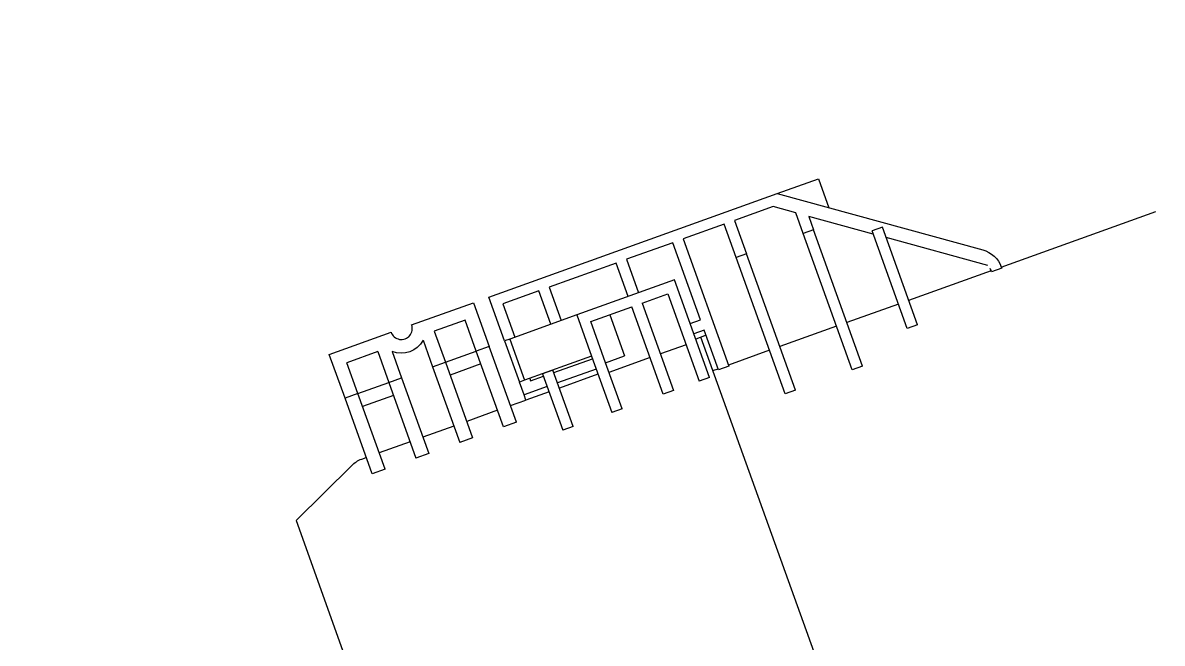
# Model space of a CAD drawing. Header units: millimetres. Extents: x 646993 to 648849, y 9708034 to 9709424.
# Drawn here: x 648235.9569 to 648236.1652, y 9709069.8831 to 9709069.9966 of the extents above; entities that cross this region are included whole.
import ezdxf

# ---------------------------------------------------------------- set-up
doc = ezdxf.new("R2010")
doc.units = ezdxf.units.MM
doc.header["$LTSCALE"] = 5
doc.header["$XCLIPFRAME"] = 2
doc.layers.add('MD_Visible', color=7, linetype='Continuous', lineweight=25)
picture_1 = doc.add_image_def('image1.jpg', size_in_pixel=(1920, 925))
picture_2 = doc.add_image_def('image2.ecw', size_in_pixel=(12715, 11262))

# ---------------------------------------------------------------- blocks, each defined once
blk = doc.blocks.new('RB')
blk.add_line((3.091569999469357e-05, -0.958494819357071), (0.1149690843000144, -0.958494819357071))
at = {"layer": 'MD_Visible'}
for p, q in [((0, -0.8214999999999861), (0, -0.7914999999996724)), ((0, -0.8214999999999861), (0.0002178038130296045, -0.8214999999999861)), ((0.0002178038130296045, -0.8214999999999861), (0.0002178038130296045, -0.8234999999999957)), ((-0.02650000000005548, -0.855499999999978), (-0.004090319460715364, -0.8236243632514686)), ((-0.00109141891755371, -0.8237055761333352), (-0.0121954478643147, -0.8395000000000152)), ((0.0002178038130296045, -0.8234999999999957), (0, -0.8234999999999957)), ((8.696309805600322e-06, -0.8234999999999957), (8.696309805600322e-06, -0.8395000000000152)), ((-0.01421271658296064, -0.8395000000000152), (-0.01421271658296064, -0.8415000000000248)), ((0.004780506272027196, -0.8395000000000152), (-0.01421271658296064, -0.8395000000000152)), ((0.004780506272027196, -0.8395000000000152), (0.004780506272027196, -0.8415000000000248)), ((-0.01360151737856086, -0.8415000000000248), (-0.02063186494967795, -0.8515000000000157)), ((0.004780506272027196, -0.8415000000000248), (-0.01421271658296064, -0.8415000000000248)), ((8.696309805600322e-06, -0.8415000000000248), (8.696309805600322e-06, -0.8515000000000157)), ((-0.02650000000005548, -0.8474999999999966), (-0.02087572194318454, -0.8474999999999966)), ((-0.02650000000005548, -0.855499999999978), (-0.02650000000005548, -0.8474999999999966)), ((-0.02063186494967795, -0.8515000000000157), (-0.0180000000000291, -0.8515000000000157)), ((0.008446457824106801, -0.8515000000000157), (-0.0180000000000291, -0.8515000000000157)), ((-0.0180000000000291, -0.8515000000000157), (-0.0180000000000291, -0.8535000000000252)), ((0.008446457824106801, -0.8515000000000157), (0.008446457824106801, -0.8535000000000252)), ((-0.0220379344639241, -0.8535000000000252), (-0.02449999999998909, -0.8570020537906373)), ((-0.0180000000000291, -0.8535000000000252), (-0.0220379344639241, -0.8535000000000252)), ((0.008446457824106801, -0.8535000000000252), (-0.0180000000000291, -0.8535000000000252)), ((8.696309805600322e-06, -0.8535000000000252), (8.696309805600322e-06, -0.8644999999999925)), ((-0.02650000000005548, -0.911500000000018), (-0.02650000000005548, -0.855499999999978)), ((-0.02449999999998909, -0.8570020537906373), (-0.02449999999998909, -0.8644999999999925)), ((-0.02449999999998909, -0.8644999999999925), (-0.0180000000000291, -0.8644999999999925)), ((0.008446457824106801, -0.8644999999999925), (-0.0180000000000291, -0.8644999999999925)), ((-0.0180000000000291, -0.8644999999999925), (-0.0180000000000291, -0.866500000000002)), ((0.008446457824106801, -0.8644999999999925), (0.008446457824106801, -0.866500000000002)), ((-0.0180000000000291, -0.866500000000002), (-0.02449999999998909, -0.866500000000002)), ((-0.02449999999998909, -0.866500000000002), (-0.02449999999998909, -0.8744999999999834)), ((0.008446457824106801, -0.866500000000002), (-0.0180000000000291, -0.866500000000002)), ((8.696309805600322e-06, -0.866500000000002), (8.696309805600322e-06, -0.8744999999999834)), ((-0.02449999999998909, -0.8744999999999834), (0.0002178038130296045, -0.8744999999999834)), ((0.0002178038130296045, -0.8744999999999834), (0.0002178038130296045, -0.876499999999993)), ((-0.009500000000002728, -0.876499999999993), (-0.02449999999998909, -0.876499999999993)), ((-0.02449999999998909, -0.876499999999993), (-0.02449999999998909, -0.8855000000000075)), ((-0.009500000000002728, -0.8785000000000025), (-0.009500000000002728, -0.876499999999993)), ((0.0002178038130296045, -0.876499999999993), (-0.007500000000050022, -0.876499999999993)), ((-0.007500000000050022, -0.876499999999993), (-0.007500000000050022, -0.8785000000000025)), ((-0.006500000000073669, -0.876499999999993), (-0.006500000000073669, -0.8785000000000025)), ((0, -0.8775000000000261), (0, -0.876499999999993)), ((-0.0180000000000291, -0.8785000000000025), (-0.0180000000000291, -0.897500000000008)), ((0.0009668238996027867, -0.8785000000000025), (-0.0180000000000291, -0.8785000000000025)), ((0.1214999999999691, -0.8775000000000261), (-0.006499999999959982, -0.8775000000000261)), ((0.0009668238996027867, -0.8785000000000025), (0.0009668238996027867, -0.880500000000012)), ((-0.01599999999996271, -0.880500000000012), (0.0009668238996027867, -0.880500000000012)), ((-0.01599999999996271, -0.8855000000000075), (-0.01599999999996271, -0.880500000000012)), ((-0.006116035714285317, -0.880500000000012), (-0.006116035714285317, -0.8855000000000075)), ((-0.02449999999998909, -0.8855000000000075), (-0.0180000000000291, -0.8855000000000075)), ((-0.01599999999996271, -0.8855000000000075), (0.0009668238996027867, -0.8855000000000075)), ((0.0009668238996027867, -0.8855000000000075), (0.0009668238996027867, -0.887500000000017)), ((-0.0180000000000291, -0.887500000000017), (-0.02449999999998909, -0.887500000000017)), ((-0.02449999999998909, -0.887500000000017), (-0.02449999999998909, -0.9004999999999939)), ((0.0009668238996027867, -0.887500000000017), (-0.01599999999996271, -0.887500000000017)), ((-0.01599999999996271, -0.8954745617757851), (-0.01599999999996271, -0.887500000000017)), ((-0.006116035714285317, -0.887500000000017), (-0.006116035714285317, -0.8954999999999984)), ((-0.01599999999996271, -0.8917945617758107), (-0.007999999999924512, -0.8917945617758107)), ((-0.007999999999924512, -0.8954745617757851), (-0.007999999999924512, -0.8917945617758107)), ((-0.007999999999924512, -0.8954745617757851), (-0.01599999999996271, -0.8954745617757851)), ((-0.007999999999924512, -0.8954999999999984), (-0.007999999999924512, -0.8954745617757851)), ((0.0009668238996027867, -0.8954999999999984), (-0.007999999999924512, -0.8954999999999984)), ((0.0009668238996027867, -0.8954999999999984), (0.0009668238996027867, -0.897500000000008)), ((-0.0180000000000291, -0.897500000000008), (-0.009999999999990905, -0.897500000000008)), ((-0.0180000000000291, -0.897500000000008), (-0.009999999999990905, -0.897500000000008)), ((-0.0180000000000291, -0.897500000000008), (-0.0180000000000291, -0.9104999999999848)), ((-0.009999999999990905, -0.897500000000008), (0.0009668238996027867, -0.897500000000008)), ((-0.009999999999990905, -0.897500000000008), (-0.009999999999990905, -0.9104999999999848)), ((-0.009500000000002728, -0.9050000000000011), (-0.009500000000002728, -0.897500000000008)), ((-0.007500000000050022, -0.897500000000008), (-0.007500000000050022, -0.9050000000000011)), ((-0.006500000000073669, -0.897500000000008), (-0.006500000000073669, -0.9050000000000011)), ((-0.02449999999998909, -0.9004999999999939), (-0.0180000000000291, -0.9004999999999939)), ((-0.0180000000000291, -0.9025000000000034), (-0.02449999999998909, -0.9025000000000034)), ((-0.02449999999998909, -0.9025000000000034), (-0.02449999999998909, -0.9095000000000084)), ((-0.009999999999990905, -0.9050000000000011), (-0.009999999999990905, -0.9070000000000107)), ((0.0009668238996027867, -0.9050000000000011), (-0.009999999999990905, -0.9050000000000011)), ((0.0009668238996027867, -0.9050000000000011), (0.0009668238996027867, -0.9070000000000107)), ((-0.009999999999990905, -0.9070000000000107), (0.0009668238996027867, -0.9070000000000107)), ((-0.009500000000002728, -0.9095000000000084), (-0.009500000000002728, -0.9070000000000107)), ((-0.007500000000050022, -0.9070000000000107), (-0.007500000000050022, -0.911500000000018)), ((-0.006500000000073669, -0.9070000000000107), (-0.006500000000073669, -0.911500000000018)), ((-0.02449999999998909, -0.9095000000000084), (-0.0180000000000291, -0.9095000000000084)), ((-0.009999999999990905, -0.9095000000000084), (-0.009500000000002728, -0.9095000000000084)), ((-0.0180000000000291, -0.911500000000018), (-0.02650000000005548, -0.911500000000018)), ((-0.0180000000000291, -0.9104999999999848), (-0.009999999999990905, -0.9104999999999848)), ((-0.0180000000000291, -0.9104999999999848), (-0.0180000000000291, -0.911500000000018)), ((-0.0180000000000291, -0.911500000000018), (-0.009999999999990905, -0.911500000000018)), ((-0.009999999999990905, -0.9104999999999848), (-0.009999999999990905, -0.911500000000018)), ((-0.007500000000050022, -0.911500000000018), (-0.009999999999990905, -0.911500000000018)), ((-0.006500000000073669, -0.911500000000018), (-0.007500000000050022, -0.911500000000018)), ((-0.006499999999959982, -0.9145000000000039), (-0.006499999999959982, -0.911500000000018)), ((-0.02650000000005548, -0.9265000000000043), (-0.02650000000005548, -0.9145000000000039)), ((-0.02650000000005548, -0.9145000000000039), (-0.0180000000000291, -0.9145000000000039)), ((-0.0180000000000291, -0.9145000000000039), (-0.0180000000000291, -0.9170000000000016)), ((-0.00329473661429347, -0.9145000000000039), (-0.0180000000000291, -0.9145000000000039)), ((-0.00329473661429347, -0.9145000000000039), (-0.00329473661429347, -0.9170000000000016)), ((-0.0180000000000291, -0.9170000000000016), (-0.02400000000000091, -0.9170000000000016)), ((-0.02400000000000091, -0.9170000000000016), (-0.02400000000000091, -0.9230000000000302)), ((-0.0180000000000291, -0.9230000000000302), (-0.0180000000000291, -0.9170000000000016)), ((-0.00329473661429347, -0.9170000000000016), (-0.0180000000000291, -0.9170000000000016)), ((-0.01550000000008822, -0.9170000000000016), (-0.01550000000008822, -0.9230000000000302)), ((-0.006487791804374865, -0.9170000000000016), (-0.006487791804374865, -0.9230000000000302)), ((-0.02400000000000091, -0.9230000000000302), (-0.0180000000000291, -0.9230000000000302)), ((-0.0180000000000291, -0.925500000000028), (-0.0180000000000291, -0.9230000000000302)), ((-0.0180000000000291, -0.9230000000000302), (-0.00329473661429347, -0.9230000000000302)), ((-0.00329473661429347, -0.9230000000000302), (-0.00329473661429347, -0.925500000000028)), ((-0.0231458980338175, -0.925500000000028), (-0.0180000000000291, -0.925500000000028)), ((-0.0180000000000291, -0.925500000000028), (-0.00329473661429347, -0.925500000000028)), ((-0.006487791804374865, -0.925500000000028), (-0.006487791804374865, -0.9314999999999998)), ((-0.02650000000005548, -0.9425000000000239), (-0.02650000000005548, -0.9305000000000234)), ((-0.0231458980338175, -0.9314999999999998), (-0.0180000000000291, -0.9314999999999998)), ((-0.0180000000000291, -0.9339999999999975), (-0.0180000000000291, -0.9314999999999998)), ((-0.0180000000000291, -0.9314999999999998), (-0.00329473661429347, -0.9314999999999998)), ((-0.00329473661429347, -0.9314999999999998), (-0.00329473661429347, -0.9339999999999975)), ((-0.02400000000000091, -0.9339999999999975), (-0.02400000000000091, -0.9400000000000261)), ((-0.02400000000000091, -0.9339999999999975), (-0.0180000000000291, -0.9339999999999975)), ((-0.0180000000000291, -0.9400000000000261), (-0.0180000000000291, -0.9339999999999975)), ((-0.0180000000000291, -0.9339999999999975), (-0.00329473661429347, -0.9339999999999975)), ((-0.01550000000008822, -0.9339999999999975), (-0.01550000000008822, -0.9400000000000261)), ((-0.006487791804374865, -0.9339999999999975), (-0.006487791804374865, -0.9400000000000261)), ((-0.0180000000000291, -0.9400000000000261), (-0.02400000000000091, -0.9400000000000261)), ((-0.0180000000000291, -0.9400000000000261), (-0.0180000000000291, -0.9425000000000239)), ((-0.00329473661429347, -0.9400000000000261), (-0.0180000000000291, -0.9400000000000261)), ((-0.00329473661429347, -0.9400000000000261), (-0.00329473661429347, -0.9425000000000239)), ((-0.0180000000000291, -0.9425000000000239), (-0.02650000000005548, -0.9425000000000239)), ((-0.00329473661429347, -0.9425000000000239), (-0.0180000000000291, -0.9425000000000239)), ((-0.006499999999959982, -0.9433907533162085), (-0.006499999999959982, -0.9425000000000239)), ((3.091569999469357e-05, -0.958494819357071), (-0.006030915699966499, -0.9455051806428685))]:
    blk.add_line(p, q, dxfattribs=at)
at = {"layer": 'MD_Visible', "extrusion": (0, 0, -1)}
for centre, radius, start, end in [((0, -0.8264999999999816), 0.004999999999997931, 35.10855106109913, 90), ((0.02650000000005548, -0.9285000000000139), 0.004499999999999848, 138.1896851070506, 221.8103148929494), ((0.00149999999996453, -0.9433907533162085), 0.004999999999999984, 334.9831065248524, 0)]:
    blk.add_arc(centre, radius, start, end, dxfattribs=at)
at = {"layer": 'MD_Visible'}
for centre, radius, start, end in [((0, -0.8264999999999816), 0.002999999999999759, 90, 111.3341391757554), ((-0.02650000000005548, -0.9285000000000139), 0.002000000000000001, 270, 90)]:
    blk.add_arc(centre, radius, start, end, dxfattribs=at)
blk = doc.blocks.new('A$C322dc3b0')
blk.add_blockref('RB', (9.18216762952136, 6.713160501739083))

msp = doc.modelspace()

# ---------------------------------------------------------------- pictures from other files: only their frames are drawn
image = msp.add_image(picture_1, insert=(646993.0966078357, 9708530.288001908), size_in_units=(1855.5953394832904, 893.9717130323145), dxfattribs=dict(fade=50))
image.dxf.flags = 7
image = msp.add_image(picture_2, insert=(647823.3948488047, 9708681.302132897), size_in_units=(875.2560974967199, 775.2366629969329))
image.set_boundary_path([(137.7366738021374, 7886.928851276636), (1284.784918181598, 10733.94870647788), (3099.519380062819, 10473.79591035843), (3279.448574518785, 11095.64499813318), (4006.662178894505, 11005.73909768462), (8692.316926835105, 9222.605617135763), (8944.26676951535, 8222.417804837227), (12055.541491393, 4873.423395782709), (10090.57365054265, 1684.484148859978), (7313.60375874117, 2638.131695121527), (6090.656873410568, 882.9792030751705), (4284.080874782056, 967.6072438061237), (2002.337794844061, 2453.299023121595), (3226.04797623679, 5547.792270690203), (776.6223462764174, 6701.957702815533), (969.5119435563684, 7416.594267249107), (137.7366738021374, 7886.928851276636)])

# ---------------------------------------------------------------- next in the draw order: block references
at = {"rotation": 289.7679046147402}
msp.add_blockref('A$C322dc3b0', (648227.4857660421, 9709076.600345872), dxfattribs=at)

doc.saveas('drawing.dxf')
